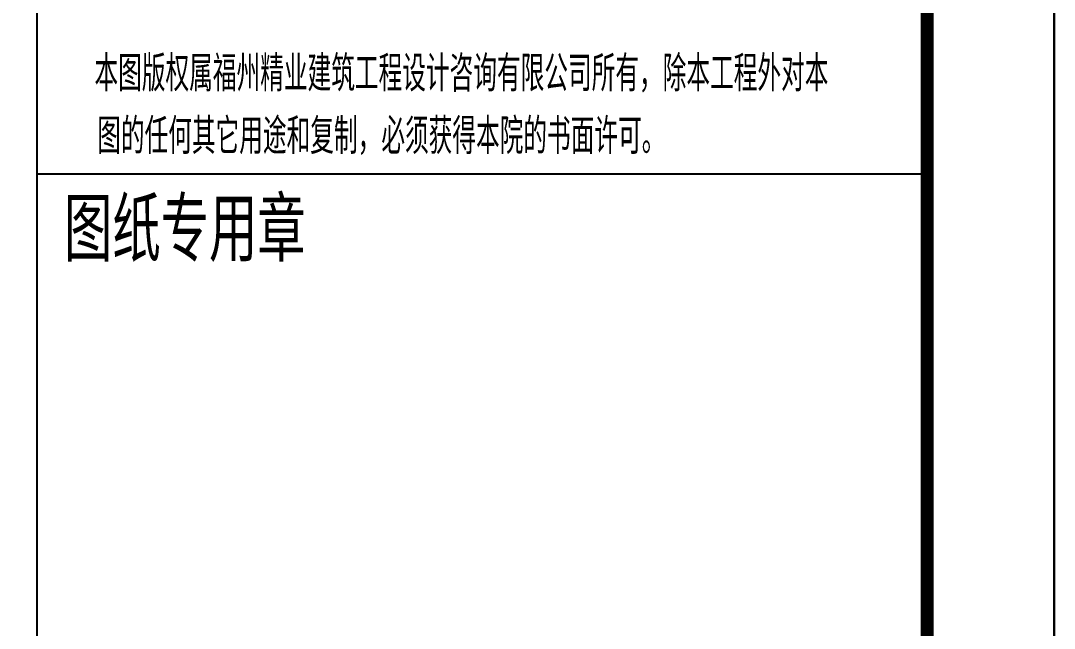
# Model space of a CAD drawing. Extents: x 580289 to 1106878, y -144605 to 78052.
# Drawn here: x 1098749 to 1106878, y -14290 to -9515 of the extents above; entities that cross this region are included whole.
import ezdxf
from ezdxf.enums import TextEntityAlignment as Align

# ---------------------------------------------------------------- set-up
doc = ezdxf.new("R2010")
doc.units = 0
doc.header["$LTSCALE"] = 100
doc.layers.add('T图框', color=7, linetype='CONTINUOUS')
doc.layers.add('图框', color=254, linetype='CONTINUOUS')
doc.styles.add('HZTXT2', font='tssdeng.shx', dxfattribs={"width": 0.7, "bigfont": 'tssdchn.shx'})

# ---------------------------------------------------------------- blocks, each defined once
blk = doc.blocks.new('A$C72C84CBD')
at = {"layer": '图框', "color": 0}
for p, q in [((76100, 1000), (76100, 58400)), ((76100, 52931.8), (83100, 52931.8))]:
    blk.add_line(p, q, dxfattribs=at)
for points in [[(0, 0), (0, 59400), (84100, 59400), (84100, 0)], [(0, 0), (84100, 0), (84100, 59400), (0, 59400)]]:
    blk.add_lwpolyline(points, close=True, dxfattribs=at)
at = {"layer": '图框', "color": 0, "const_width": 100}
blk.add_lwpolyline([(2500, 1000), (83100, 1000), (83100, 58400), (2500, 58400)], close=True, dxfattribs=at)
at = {"layer": '图框', "color": 0, "style": 'HZTXT2', "width": 0.7}
for s, p in [('本图版权属福州精业建筑工程设计咨询有限公司所有，除本工程外对本', (76551.3, 53580.3)), ('图的任何其它用途和复制，必须获得本院的书面许可。', (76572.7, 53088.1))]:
    blk.add_text(s, height=280, dxfattribs=at).set_placement(p)
at = {"layer": '图框', "color": 0, "style": 'HZTXT2', "width": 0.8}
blk.add_text('图纸专用章', height=500, dxfattribs=at).set_placement((77261.9, 52520.6), align=Align.MIDDLE)
blk = doc.blocks.new('图框')
at = {"layer": 'T图框', "color": 4}
blk.add_blockref('A$C72C84CBD', (602717, 102743.5), dxfattribs=at)

msp = doc.modelspace()

# ---------------------------------------------------------------- block references
at = {"layer": 'T图框'}
msp.add_blockref('图框', (420061.1, -166394.5), dxfattribs=at)

doc.saveas('drawing.dxf')
